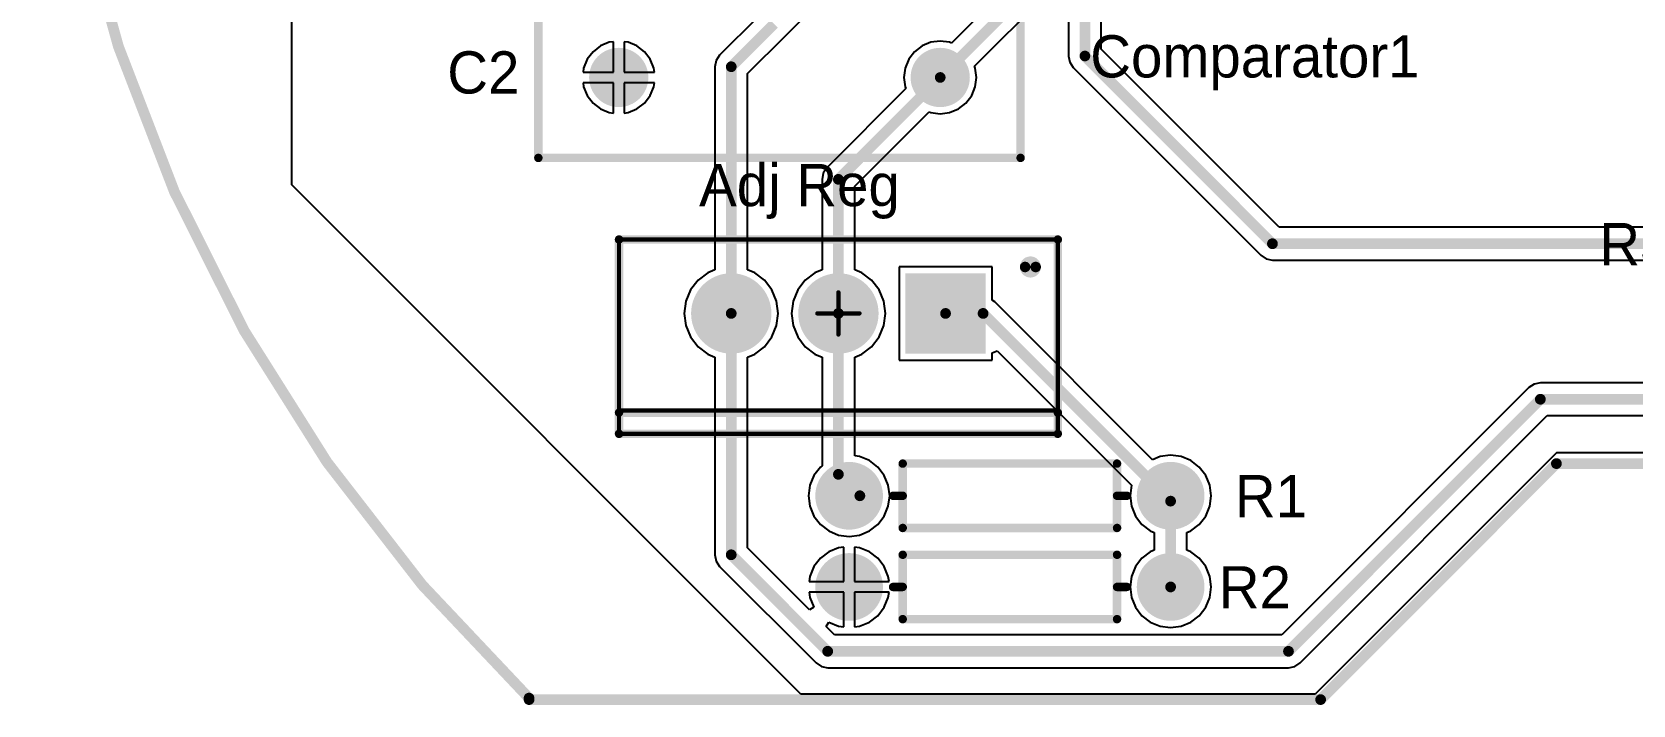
# Model space of a CAD drawing. Header units: millimetres. Extents: x 36 to 112.1, y 38.2 to 103.8.
# Drawn here: x 36.01 to 73.95, y 38.23 to 54.16 of the extents above; entities that cross this region are included whole.
import ezdxf

# ---------------------------------------------------------------- set-up
doc = ezdxf.new("R2010")
doc.units = ezdxf.units.MM
for name, color, linetype in [('BottomLayer', 5, 'Continuous'), ('BottomSolder', 6, 'Continuous'), ('Mechanical13', 56, 'Continuous'), ('Mechanical15', 56, 'Continuous'), ('MultiLayer', 9, 'Continuous'), ('PadHoleLayer', 156, 'Continuous'), ('TopLayer', 1, 'Continuous'), ('TopOverlay', 2, 'Continuous'), ('TopSolder', 216, 'Continuous')]:
    doc.layers.add(name, color=color, linetype=linetype)

# ---------------------------------------------------------------- blocks, each defined once
blk = doc.blocks.new('TO_220_1')
at = {"layer": 'BottomLayer', "const_width": 0.85}
for points in [[(-0.425, 0, 1), (0.425, 0, 1)], [(2.115, 0, 1), (2.965, 0, 1)]]:
    blk.add_lwpolyline(points, format="xyb", close=True, dxfattribs=at)
at = {"layer": 'BottomLayer'}
blk.add_solid([(-3.39, -0.85), (-1.69, -0.85), (-3.39, 0.85), (-1.69, 0.85)], dxfattribs=at)
at = {"layer": 'BottomSolder', "const_width": 0.952}
for points in [[(-0.476, 0, 1), (0.476, 0, 1)], [(2.064, 0, 1), (3.016, 0, 1)]]:
    blk.add_lwpolyline(points, format="xyb", close=True, dxfattribs=at)
at = {"layer": 'BottomSolder'}
blk.add_solid([(-3.492, -0.952), (-1.588, -0.952), (-3.492, 0.952), (-1.588, 0.952)], dxfattribs=at)
at = {"layer": 'Mechanical13', "const_width": 0.1}
for points in [[(-5.2, 2.85), (-5.2, -1.75)], [(5.2, 2.85), (-5.2, 2.85)], [(5.2, 2.85), (5.2, -1.75)], [(5.2, 2.3), (-5.2, 2.3)], [(5.2, -1.75), (-5.2, -1.75)]]:
    blk.add_lwpolyline(points, dxfattribs=at)
at = {"layer": 'Mechanical13', "const_width": 0.05}
for points in [[(-5.225, 2.85, 1), (-5.175, 2.85, 1)], [(-5.225, 2.85, 1), (-5.175, 2.85, 1)], [(5.175, 2.85, 1), (5.225, 2.85, 1)], [(5.175, 2.85, 1), (5.225, 2.85, 1)], [(-5.225, 2.3, 1), (-5.175, 2.3, 1)], [(5.175, 2.3, 1), (5.225, 2.3, 1)], [(-5.225, -1.75, 1), (-5.175, -1.75, 1)], [(-5.225, -1.75, 1), (-5.175, -1.75, 1)], [(5.175, -1.75, 1), (5.225, -1.75, 1)], [(5.175, -1.75, 1), (5.225, -1.75, 1)]]:
    blk.add_lwpolyline(points, format="xyb", close=True, dxfattribs=at)
at = {"layer": 'Mechanical15', "const_width": 0.1}
for points in [[(0, 0.5), (0, -0.5)], [(0.5, 0), (-0.5, 0)]]:
    blk.add_lwpolyline(points, dxfattribs=at)
at = {"layer": 'Mechanical15', "const_width": 0.05}
for points in [[(-0.025, 0.5, 1), (0.025, 0.5, 1)], [(-0.525, 0, 1), (-0.475, 0, 1)], [(0.475, 0, 1), (0.525, 0, 1)], [(-0.025, -0.5, 1), (0.025, -0.5, 1)]]:
    blk.add_lwpolyline(points, format="xyb", close=True, dxfattribs=at)
at = {"layer": 'MultiLayer', "const_width": 0.85}
for points in [[(-0.425, 0, 1), (0.425, 0, 1)], [(2.115, 0, 1), (2.965, 0, 1)]]:
    blk.add_lwpolyline(points, format="xyb", close=True, dxfattribs=at)
at = {"layer": 'MultiLayer'}
blk.add_solid([(-3.39, -0.85), (-1.69, -0.85), (-3.39, 0.85), (-1.69, 0.85)], dxfattribs=at)
at = {"layer": 'PadHoleLayer', "const_width": 0.55}
for points in [[(-2.815, 0, 1), (-2.265, 0, 1)], [(-0.275, 0, 1), (0.275, 0, 1)], [(2.265, 0, 1), (2.815, 0, 1)]]:
    blk.add_lwpolyline(points, format="xyb", close=True, dxfattribs=at)
at = {"layer": 'TopLayer', "const_width": 0.85}
for points in [[(-0.425, 0, 1), (0.425, 0, 1)], [(2.115, 0, 1), (2.965, 0, 1)]]:
    blk.add_lwpolyline(points, format="xyb", close=True, dxfattribs=at)
at = {"layer": 'TopLayer'}
blk.add_solid([(-3.39, -0.85), (-1.69, -0.85), (-3.39, 0.85), (-1.69, 0.85)], dxfattribs=at)
at = {"layer": 'TopOverlay', "const_width": 0.2}
for points in [[(-5.2, 2.85), (-5.2, -1.75)], [(5.2, 2.85), (-5.2, 2.85)], [(5.2, 2.85), (5.2, -1.75)], [(5.2, 2.35), (-5.2, 2.35)], [(5.2, -1.75), (-5.2, -1.75)]]:
    blk.add_lwpolyline(points, dxfattribs=at)
at = {"layer": 'TopOverlay'}
for points, const_width in [([(-5.25, 2.85, 1), (-5.15, 2.85, 1)], 0.1), ([(-5.25, 2.85, 1), (-5.15, 2.85, 1)], 0.1), ([(5.15, 2.85, 1), (5.25, 2.85, 1)], 0.1), ([(5.15, 2.85, 1), (5.25, 2.85, 1)], 0.1), ([(-5.25, 2.35, 1), (-5.15, 2.35, 1)], 0.1), ([(5.15, 2.35, 1), (5.25, 2.35, 1)], 0.1), ([(-4.425, -1.1, 1), (-4.675, -1.1, 1)], 0.25), ([(-4.738, -1.1, 1), (-4.613, -1.1, 1)], 0.125), ([(-4.487, -1.1, 1), (-4.363, -1.1, 1)], 0.125), ([(-5.25, -1.75, 1), (-5.15, -1.75, 1)], 0.1), ([(-5.25, -1.75, 1), (-5.15, -1.75, 1)], 0.1), ([(5.15, -1.75, 1), (5.25, -1.75, 1)], 0.1), ([(5.15, -1.75, 1), (5.25, -1.75, 1)], 0.1)]:
    blk.add_lwpolyline(points, format="xyb", close=True, dxfattribs=dict(at, const_width=const_width))
at = {"layer": 'TopSolder', "const_width": 0.952}
for points in [[(-0.476, 0, 1), (0.476, 0, 1)], [(2.064, 0, 1), (3.016, 0, 1)]]:
    blk.add_lwpolyline(points, format="xyb", close=True, dxfattribs=at)
at = {"layer": 'TopSolder'}
blk.add_solid([(-3.492, -0.952), (-1.588, -0.952), (-3.492, 0.952), (-1.588, 0.952)], dxfattribs=at)
blk = doc.blocks.new('AXIAL_0_3_11')
at = {"layer": 'BottomLayer', "const_width": 0.7}
for points in [[(-4.16, 0, 1), (-3.46, 0, 1)], [(3.46, 0, 1), (4.16, 0, 1)]]:
    blk.add_lwpolyline(points, format="xyb", close=True, dxfattribs=at)
at = {"layer": 'BottomSolder', "const_width": 0.802}
for points in [[(-4.211, 0, 1), (-3.409, 0, 1)], [(3.409, 0, 1), (4.211, 0, 1)]]:
    blk.add_lwpolyline(points, format="xyb", close=True, dxfattribs=at)
at = {"layer": 'MultiLayer', "const_width": 0.7}
for points in [[(-4.16, 0, 1), (-3.46, 0, 1)], [(3.46, 0, 1), (4.16, 0, 1)]]:
    blk.add_lwpolyline(points, format="xyb", close=True, dxfattribs=at)
at = {"layer": 'PadHoleLayer', "const_width": 0.425}
for points in [[(-4.022, 0, 1), (-3.598, 0, 1)], [(3.598, 0, 1), (4.022, 0, 1)]]:
    blk.add_lwpolyline(points, format="xyb", close=True, dxfattribs=at)
at = {"layer": 'TopLayer', "const_width": 0.7}
for points in [[(-4.16, 0, 1), (-3.46, 0, 1)], [(3.46, 0, 1), (4.16, 0, 1)]]:
    blk.add_lwpolyline(points, format="xyb", close=True, dxfattribs=at)
at = {"layer": 'TopOverlay', "const_width": 0.2}
for points in [[(-2.54, -0.762), (-2.54, 0.762)], [(-2.54, 0.762), (2.54, 0.762)], [(2.54, 0), (2.54, 0.762)], [(-2.769, 0), (-2.54, 0)], [(2.54, 0), (2.769, 0)], [(2.54, -0.762), (2.54, 0)], [(-2.54, -0.762), (2.54, -0.762)]]:
    blk.add_lwpolyline(points, dxfattribs=at)
at = {"layer": 'TopOverlay', "const_width": 0.1}
for points in [[(-2.59, 0.762, 1), (-2.49, 0.762, 1)], [(-2.59, 0.762, 1), (-2.49, 0.762, 1)], [(2.49, 0.762, 1), (2.59, 0.762, 1)], [(2.49, 0.762, 1), (2.59, 0.762, 1)], [(-2.819, 0, 1), (-2.719, 0, 1)], [(-2.59, 0, 1), (-2.49, 0, 1)], [(2.49, 0, 1), (2.59, 0, 1)], [(2.49, 0, 1), (2.59, 0, 1)], [(2.49, 0, 1), (2.59, 0, 1)], [(2.719, 0, 1), (2.819, 0, 1)], [(-2.59, -0.762, 1), (-2.49, -0.762, 1)], [(-2.59, -0.762, 1), (-2.49, -0.762, 1)], [(2.49, -0.762, 1), (2.59, -0.762, 1)], [(2.49, -0.762, 1), (2.59, -0.762, 1)]]:
    blk.add_lwpolyline(points, format="xyb", close=True, dxfattribs=at)
at = {"layer": 'TopSolder', "const_width": 0.802}
for points in [[(-4.211, 0, 1), (-3.409, 0, 1)], [(3.409, 0, 1), (4.211, 0, 1)]]:
    blk.add_lwpolyline(points, format="xyb", close=True, dxfattribs=at)
blk = doc.blocks.new('AXIAL_0_3_12')
at = {"layer": 'BottomLayer', "const_width": 0.7}
for points in [[(-4.16, 0, 1), (-3.46, 0, 1)], [(3.46, 0, 1), (4.16, 0, 1)]]:
    blk.add_lwpolyline(points, format="xyb", close=True, dxfattribs=at)
at = {"layer": 'BottomSolder', "const_width": 0.802}
for points in [[(-4.211, 0, 1), (-3.409, 0, 1)], [(3.409, 0, 1), (4.211, 0, 1)]]:
    blk.add_lwpolyline(points, format="xyb", close=True, dxfattribs=at)
at = {"layer": 'MultiLayer', "const_width": 0.7}
for points in [[(-4.16, 0, 1), (-3.46, 0, 1)], [(3.46, 0, 1), (4.16, 0, 1)]]:
    blk.add_lwpolyline(points, format="xyb", close=True, dxfattribs=at)
at = {"layer": 'PadHoleLayer', "const_width": 0.425}
for points in [[(-4.022, 0, 1), (-3.598, 0, 1)], [(3.598, 0, 1), (4.022, 0, 1)]]:
    blk.add_lwpolyline(points, format="xyb", close=True, dxfattribs=at)
at = {"layer": 'TopLayer', "const_width": 0.7}
for points in [[(-4.16, 0, 1), (-3.46, 0, 1)], [(3.46, 0, 1), (4.16, 0, 1)]]:
    blk.add_lwpolyline(points, format="xyb", close=True, dxfattribs=at)
at = {"layer": 'TopOverlay', "const_width": 0.2}
for points in [[(-2.54, 0.762), (-2.54, -0.762)], [(2.54, 0.762), (-2.54, 0.762)], [(2.54, 0.762), (2.54, 0)], [(-2.54, 0), (-2.769, 0)], [(2.769, 0), (2.54, 0)], [(2.54, 0), (2.54, -0.762)], [(2.54, -0.762), (-2.54, -0.762)]]:
    blk.add_lwpolyline(points, dxfattribs=at)
at = {"layer": 'TopOverlay', "const_width": 0.1}
for points in [[(-2.59, 0.762, 1), (-2.49, 0.762, 1)], [(-2.59, 0.762, 1), (-2.49, 0.762, 1)], [(2.49, 0.762, 1), (2.59, 0.762, 1)], [(2.49, 0.762, 1), (2.59, 0.762, 1)], [(-2.819, 0, 1), (-2.719, 0, 1)], [(-2.59, 0, 1), (-2.49, 0, 1)], [(2.49, 0, 1), (2.59, 0, 1)], [(2.49, 0, 1), (2.59, 0, 1)], [(2.49, 0, 1), (2.59, 0, 1)], [(2.719, 0, 1), (2.819, 0, 1)], [(-2.59, -0.762, 1), (-2.49, -0.762, 1)], [(-2.59, -0.762, 1), (-2.49, -0.762, 1)], [(2.49, -0.762, 1), (2.59, -0.762, 1)], [(2.49, -0.762, 1), (2.59, -0.762, 1)]]:
    blk.add_lwpolyline(points, format="xyb", close=True, dxfattribs=at)
at = {"layer": 'TopSolder', "const_width": 0.802}
for points in [[(-4.211, 0, 1), (-3.409, 0, 1)], [(3.409, 0, 1), (4.211, 0, 1)]]:
    blk.add_lwpolyline(points, format="xyb", close=True, dxfattribs=at)
blk = doc.blocks.new('RAD_0_3_14')
at = {"layer": 'BottomLayer', "const_width": 0.6}
for points in [[(-4.11, 0, 1), (-3.51, 0, 1)], [(3.51, 0, 1), (4.11, 0, 1)]]:
    blk.add_lwpolyline(points, format="xyb", close=True, dxfattribs=at)
at = {"layer": 'BottomSolder', "const_width": 0.702}
for points in [[(-4.161, 0, 1), (-3.459, 0, 1)], [(3.459, 0, 1), (4.161, 0, 1)]]:
    blk.add_lwpolyline(points, format="xyb", close=True, dxfattribs=at)
at = {"layer": 'MultiLayer', "const_width": 0.6}
for points in [[(-4.11, 0, 1), (-3.51, 0, 1)], [(3.51, 0, 1), (4.11, 0, 1)]]:
    blk.add_lwpolyline(points, format="xyb", close=True, dxfattribs=at)
at = {"layer": 'PadHoleLayer', "const_width": 0.35}
for points in [[(-3.985, 0, 1), (-3.635, 0, 1)], [(3.635, 0, 1), (3.985, 0, 1)]]:
    blk.add_lwpolyline(points, format="xyb", close=True, dxfattribs=at)
at = {"layer": 'TopLayer', "const_width": 0.6}
for points in [[(-4.11, 0, 1), (-3.51, 0, 1)], [(3.51, 0, 1), (4.11, 0, 1)]]:
    blk.add_lwpolyline(points, format="xyb", close=True, dxfattribs=at)
at = {"layer": 'TopOverlay', "const_width": 0.2}
for points in [[(5.715, 1.905), (-5.715, 1.905)], [(-5.715, 1.905), (-5.715, -1.905)], [(5.715, 1.905), (5.715, -1.905)], [(5.715, -1.905), (-5.715, -1.905)]]:
    blk.add_lwpolyline(points, dxfattribs=at)
at = {"layer": 'TopOverlay', "const_width": 0.1}
for points in [[(-5.765, 1.905, 1), (-5.665, 1.905, 1)], [(-5.765, 1.905, 1), (-5.665, 1.905, 1)], [(5.665, 1.905, 1), (5.765, 1.905, 1)], [(5.665, 1.905, 1), (5.765, 1.905, 1)], [(-5.765, -1.905, 1), (-5.665, -1.905, 1)], [(-5.765, -1.905, 1), (-5.665, -1.905, 1)], [(5.665, -1.905, 1), (5.765, -1.905, 1)], [(5.665, -1.905, 1), (5.765, -1.905, 1)]]:
    blk.add_lwpolyline(points, format="xyb", close=True, dxfattribs=at)
at = {"layer": 'TopSolder', "const_width": 0.702}
for points in [[(-4.161, 0, 1), (-3.459, 0, 1)], [(3.459, 0, 1), (4.161, 0, 1)]]:
    blk.add_lwpolyline(points, format="xyb", close=True, dxfattribs=at)

msp = doc.modelspace()

# ---------------------------------------------------------------- linework, layer by layer
at = {"layer": 'TopLayer'}
for p, q in [((60.572, 60.435), (60.572, 53.594)), ((42.164, 50.546), (42.164, 60.198)), ((53.869, 54.081), (58.687, 58.9)), ((61.348, 53.755), (61.348, 56.289)), ((59.429, 55.533), (57.796, 53.901)), ((58.346, 53.351), (60.092, 55.097)), ((53.206, 54.517), (52.303, 53.615)), ((49.688, 53.918), (49.48, 53.832)), ((49.784, 53.931), (49.688, 53.918)), ((49.784, 53.213), (49.784, 53.931)), ((50.134, 53.918), (50.038, 53.931)), ((50.038, 53.931), (50.038, 53.213)), ((50.342, 53.832), (50.134, 53.918)), ((52.966, 53.179), (53.869, 54.081)), ((57.308, 53.918), (57.1, 53.832)), ((57.531, 53.947), (57.308, 53.918)), ((57.754, 53.918), (57.531, 53.947)), ((57.796, 53.901), (57.754, 53.918)), ((49.165, 53.517), (49.079, 53.309)), ((49.302, 53.695), (49.165, 53.517)), ((49.48, 53.832), (49.302, 53.695)), ((50.52, 53.695), (50.342, 53.832)), ((50.657, 53.517), (50.52, 53.695)), ((50.743, 53.309), (50.657, 53.517)), ((52.303, 53.615), (52.219, 53.489)), ((56.785, 53.517), (56.699, 53.309)), ((56.922, 53.695), (56.785, 53.517)), ((57.1, 53.832), (56.922, 53.695)), ((60.572, 53.594), (60.601, 53.445)), ((65.566, 49.537), (61.348, 53.755)), ((49.079, 53.309), (49.066, 53.213)), ((49.066, 53.213), (49.784, 53.213)), ((50.038, 53.213), (50.756, 53.213)), ((50.756, 53.213), (50.743, 53.309)), ((52.219, 53.489), (52.19, 53.34)), ((52.19, 53.34), (52.19, 48.532)), ((52.966, 48.532), (52.966, 53.179)), ((56.699, 53.309), (56.67, 53.086)), ((58.363, 53.309), (58.346, 53.351)), ((58.392, 53.086), (58.363, 53.309)), ((60.601, 53.445), (60.685, 53.319)), ((60.685, 53.319), (65.13, 48.874)), ((49.784, 52.959), (49.066, 52.959)), ((49.066, 52.959), (49.079, 52.863)), ((49.079, 52.863), (49.165, 52.655)), ((49.784, 52.241), (49.784, 52.959)), ((50.756, 52.959), (50.038, 52.959)), ((50.038, 52.959), (50.038, 52.241)), ((50.657, 52.655), (50.743, 52.863)), ((50.743, 52.863), (50.756, 52.959)), ((56.716, 52.821), (54.843, 50.948)), ((56.67, 53.086), (56.699, 52.863)), ((56.699, 52.863), (56.716, 52.821)), ((58.277, 52.655), (58.363, 52.863)), ((58.363, 52.863), (58.392, 53.086)), ((49.165, 52.655), (49.302, 52.477)), ((49.302, 52.477), (49.48, 52.34)), ((50.342, 52.34), (50.52, 52.477)), ((50.52, 52.477), (50.657, 52.655)), ((57.962, 52.34), (58.14, 52.477)), ((58.14, 52.477), (58.277, 52.655)), ((49.48, 52.34), (49.688, 52.254)), ((49.688, 52.254), (49.784, 52.241)), ((50.038, 52.241), (50.134, 52.254)), ((50.134, 52.254), (50.342, 52.34)), ((55.506, 50.512), (57.266, 52.271)), ((57.266, 52.271), (57.308, 52.254)), ((57.308, 52.254), (57.531, 52.225)), ((57.531, 52.225), (57.754, 52.254)), ((57.754, 52.254), (57.962, 52.34)), ((54.843, 50.948), (54.759, 50.822)), ((54.229, 38.481), (42.164, 50.546)), ((54.759, 50.822), (54.73, 50.673)), ((54.73, 50.673), (54.73, 48.532)), ((55.506, 48.532), (55.506, 50.512)), ((75.201, 49.537), (65.566, 49.537)), ((58.762, 48.602), (56.554, 48.602)), ((56.554, 48.602), (56.554, 46.394)), ((58.762, 47.813), (58.762, 48.602)), ((65.13, 48.874), (65.256, 48.79)), ((65.256, 48.79), (65.405, 48.761)), ((65.405, 48.761), (75.201, 48.761)), ((51.791, 48.285), (51.614, 48.055)), ((52.021, 48.462), (51.791, 48.285)), ((52.19, 48.532), (52.021, 48.462)), ((53.135, 48.462), (52.966, 48.532)), ((53.365, 48.285), (53.135, 48.462)), ((53.542, 48.055), (53.365, 48.285)), ((54.331, 48.285), (54.154, 48.055)), ((54.561, 48.462), (54.331, 48.285)), ((54.73, 48.532), (54.561, 48.462)), ((55.675, 48.462), (55.506, 48.532)), ((55.905, 48.285), (55.675, 48.462)), ((56.082, 48.055), (55.905, 48.285)), ((51.614, 48.055), (51.502, 47.786)), ((53.654, 47.786), (53.542, 48.055)), ((54.154, 48.055), (54.042, 47.786)), ((56.194, 47.786), (56.082, 48.055)), ((58.822, 47.773), (58.762, 47.813)), ((51.502, 47.786), (51.464, 47.498)), ((51.464, 47.498), (51.502, 47.21)), ((53.692, 47.498), (53.654, 47.786)), ((53.654, 47.21), (53.692, 47.498)), ((54.042, 47.786), (54.004, 47.498)), ((54.004, 47.498), (54.042, 47.21)), ((56.232, 47.498), (56.194, 47.786)), ((56.194, 47.21), (56.232, 47.498)), ((62.561, 44.034), (58.822, 47.773)), ((51.502, 47.21), (51.614, 46.941)), ((53.542, 46.941), (53.654, 47.21)), ((54.042, 47.21), (54.154, 46.941)), ((56.082, 46.941), (56.194, 47.21)), ((51.614, 46.941), (51.791, 46.711)), ((51.791, 46.711), (52.021, 46.534)), ((53.135, 46.534), (53.365, 46.711)), ((53.365, 46.711), (53.542, 46.941)), ((54.154, 46.941), (54.331, 46.711)), ((54.331, 46.711), (54.561, 46.534)), ((55.675, 46.534), (55.905, 46.711)), ((55.905, 46.711), (56.082, 46.941)), ((52.021, 46.534), (52.19, 46.464)), ((52.19, 46.464), (52.19, 41.783)), ((52.966, 46.464), (53.135, 46.534)), ((52.966, 41.944), (52.966, 46.464)), ((54.561, 46.534), (54.73, 46.464)), ((54.73, 46.464), (54.73, 43.89)), ((55.506, 46.464), (55.675, 46.534)), ((55.506, 44.125), (55.506, 46.464)), ((56.554, 46.394), (58.762, 46.394)), ((58.762, 46.568), (58.879, 46.616)), ((58.762, 46.394), (58.762, 46.568)), ((58.879, 46.616), (62.064, 43.432)), ((71.48, 45.741), (65.625, 39.885)), ((71.606, 45.825), (71.48, 45.741)), ((71.755, 45.854), (71.606, 45.825)), ((82.939, 45.854), (71.755, 45.854)), ((66.061, 39.222), (71.916, 45.078)), ((71.916, 45.078), (90.297, 45.078)), ((55.621, 44.109), (55.506, 44.125)), ((55.853, 44.013), (55.621, 44.109)), ((62.743, 44.109), (62.561, 44.034)), ((62.992, 44.142), (62.743, 44.109)), ((63.241, 44.109), (62.992, 44.142)), ((63.473, 44.013), (63.241, 44.109)), ((72.136, 44.196), (66.421, 38.481)), ((94.996, 44.196), (72.136, 44.196)), ((54.539, 43.661), (54.443, 43.429)), ((54.692, 43.86), (54.539, 43.661)), ((54.73, 43.89), (54.692, 43.86)), ((56.052, 43.86), (55.853, 44.013)), ((56.205, 43.661), (56.052, 43.86)), ((56.301, 43.429), (56.205, 43.661)), ((63.672, 43.86), (63.473, 44.013)), ((63.825, 43.661), (63.672, 43.86)), ((63.921, 43.429), (63.825, 43.661)), ((54.443, 43.429), (54.41, 43.18)), ((56.334, 43.18), (56.301, 43.429)), ((62.063, 43.429), (62.03, 43.18)), ((62.064, 43.432), (62.063, 43.429)), ((63.954, 43.18), (63.921, 43.429)), ((54.41, 43.18), (54.443, 42.931)), ((54.443, 42.931), (54.539, 42.699)), ((56.205, 42.699), (56.301, 42.931)), ((56.301, 42.931), (56.334, 43.18)), ((62.03, 43.18), (62.063, 42.931)), ((62.063, 42.931), (62.159, 42.699)), ((63.825, 42.699), (63.921, 42.931)), ((63.921, 42.931), (63.954, 43.18)), ((54.539, 42.699), (54.692, 42.5)), ((54.692, 42.5), (54.891, 42.347)), ((55.853, 42.347), (56.052, 42.5)), ((56.052, 42.5), (56.205, 42.699)), ((62.159, 42.699), (62.312, 42.5)), ((62.312, 42.5), (62.511, 42.347)), ((63.473, 42.347), (63.672, 42.5)), ((63.672, 42.5), (63.825, 42.699)), ((54.891, 42.347), (55.123, 42.251)), ((55.123, 42.251), (55.372, 42.218)), ((55.372, 42.218), (55.621, 42.251)), ((55.621, 42.251), (55.853, 42.347)), ((62.511, 42.347), (62.604, 42.308)), ((62.604, 42.308), (62.604, 41.893)), ((63.38, 42.308), (63.473, 42.347)), ((63.38, 41.893), (63.38, 42.308)), ((52.19, 41.783), (52.219, 41.634)), ((54.434, 40.476), (52.966, 41.944)), ((54.891, 41.854), (54.692, 41.701)), ((55.123, 41.95), (54.891, 41.854)), ((55.245, 41.967), (55.123, 41.95)), ((55.245, 41.148), (55.245, 41.967)), ((55.621, 41.95), (55.499, 41.967)), ((55.499, 41.967), (55.499, 41.148)), ((55.853, 41.854), (55.621, 41.95)), ((56.052, 41.701), (55.853, 41.854)), ((62.511, 41.854), (62.312, 41.701)), ((62.604, 41.893), (62.511, 41.854)), ((63.473, 41.854), (63.38, 41.893)), ((63.672, 41.701), (63.473, 41.854)), ((52.219, 41.634), (52.303, 41.508)), ((52.303, 41.508), (54.589, 39.222)), ((54.539, 41.502), (54.443, 41.27)), ((54.692, 41.701), (54.539, 41.502)), ((56.205, 41.502), (56.052, 41.701)), ((56.301, 41.27), (56.205, 41.502)), ((62.159, 41.502), (62.063, 41.27)), ((62.312, 41.701), (62.159, 41.502)), ((63.825, 41.502), (63.672, 41.701)), ((63.921, 41.27), (63.825, 41.502)), ((54.443, 41.27), (54.426, 41.148)), ((54.426, 41.148), (55.245, 41.148)), ((55.499, 41.148), (56.318, 41.148)), ((56.318, 41.148), (56.301, 41.27)), ((62.063, 41.27), (62.03, 41.021)), ((62.03, 41.021), (62.063, 40.772)), ((63.954, 41.021), (63.921, 41.27)), ((63.921, 40.772), (63.954, 41.021)), ((55.245, 40.894), (54.426, 40.894)), ((54.426, 40.894), (54.443, 40.772)), ((54.443, 40.772), (54.539, 40.54)), ((55.245, 40.075), (55.245, 40.894)), ((56.318, 40.894), (55.499, 40.894)), ((55.499, 40.894), (55.499, 40.075)), ((56.205, 40.54), (56.301, 40.772)), ((56.301, 40.772), (56.318, 40.894)), ((62.063, 40.772), (62.159, 40.54)), ((63.825, 40.54), (63.921, 40.772)), ((54.539, 40.54), (54.434, 40.476)), ((55.853, 40.188), (56.052, 40.341)), ((56.052, 40.341), (56.205, 40.54)), ((62.159, 40.54), (62.312, 40.341)), ((62.312, 40.341), (62.511, 40.188)), ((63.473, 40.188), (63.672, 40.341)), ((63.672, 40.341), (63.825, 40.54)), ((54.827, 40.083), (54.891, 40.188)), ((55.025, 39.885), (54.827, 40.083)), ((54.891, 40.188), (55.123, 40.092)), ((65.625, 39.885), (55.025, 39.885)), ((55.123, 40.092), (55.245, 40.075)), ((55.499, 40.075), (55.621, 40.092)), ((55.621, 40.092), (55.853, 40.188)), ((62.511, 40.188), (62.743, 40.092)), ((62.743, 40.092), (62.992, 40.059)), ((62.992, 40.059), (63.241, 40.092)), ((63.241, 40.092), (63.473, 40.188)), ((54.589, 39.222), (54.715, 39.138)), ((54.715, 39.138), (54.864, 39.109)), ((54.864, 39.109), (65.786, 39.109)), ((65.786, 39.109), (65.935, 39.138)), ((65.935, 39.138), (66.061, 39.222)), ((66.421, 38.481), (54.229, 38.481))]:
    msp.add_line(p, q, dxfattribs=at)
at = {"layer": 'TopLayer', "const_width": 0.254}
for points in [[(60.96, 53.594), (60.96, 60.435)], [(57.531, 53.086), (59.817, 55.372)], [(52.578, 53.34), (53.594, 54.356)], [(60.96, 53.594), (65.405, 49.149)], [(52.578, 47.498), (52.578, 53.34)], [(55.118, 50.673), (57.531, 53.086)], [(55.118, 47.498), (55.118, 50.673)], [(65.405, 49.149), (75.946, 49.149)], [(52.578, 41.783), (52.578, 47.498)], [(55.118, 43.688), (55.118, 47.498)], [(57.658, 47.498), (58.547, 47.498)], [(58.547, 47.498), (62.992, 43.053)], [(65.786, 39.497), (71.755, 45.466)], [(71.755, 45.466), (90.297, 45.466)], [(55.118, 43.688), (55.626, 43.18)], [(62.992, 41.021), (62.992, 43.053)], [(52.578, 41.783), (54.864, 39.497)], [(54.864, 39.497), (65.786, 39.497)]]:
    msp.add_lwpolyline(points, dxfattribs=at)
at = {"layer": 'TopLayer', "const_width": 0.127}
for points in [[(60.897, 53.594, 1), (61.023, 53.594, 1)], [(60.897, 53.594, 1), (61.023, 53.594, 1)], [(52.514, 53.34, 1), (52.641, 53.34, 1)], [(52.514, 53.34, 1), (52.641, 53.34, 1)], [(57.468, 53.086, 1), (57.594, 53.086, 1)], [(57.468, 53.086, 1), (57.594, 53.086, 1)], [(55.054, 50.673, 1), (55.181, 50.673, 1)], [(55.054, 50.673, 1), (55.181, 50.673, 1)], [(65.341, 49.149, 1), (65.469, 49.149, 1)], [(65.341, 49.149, 1), (65.469, 49.149, 1)], [(52.514, 47.498, 1), (52.641, 47.498, 1)], [(52.514, 47.498, 1), (52.641, 47.498, 1)], [(55.054, 47.498, 1), (55.181, 47.498, 1)], [(55.054, 47.498, 1), (55.181, 47.498, 1)], [(57.594, 47.498, 1), (57.721, 47.498, 1)], [(58.483, 47.498, 1), (58.611, 47.498, 1)], [(58.483, 47.498, 1), (58.611, 47.498, 1)], [(71.691, 45.466, 1), (71.819, 45.466, 1)], [(71.691, 45.466, 1), (71.819, 45.466, 1)], [(55.054, 43.688, 1), (55.181, 43.688, 1)], [(55.054, 43.688, 1), (55.181, 43.688, 1)], [(55.562, 43.18, 1), (55.69, 43.18, 1)], [(62.928, 43.053, 1), (63.055, 43.053, 1)], [(62.928, 43.053, 1), (63.055, 43.053, 1)], [(52.514, 41.783, 1), (52.641, 41.783, 1)], [(52.514, 41.783, 1), (52.641, 41.783, 1)], [(62.928, 41.021, 1), (63.055, 41.021, 1)], [(54.8, 39.497, 1), (54.928, 39.497, 1)], [(54.8, 39.497, 1), (54.928, 39.497, 1)], [(65.722, 39.497, 1), (65.849, 39.497, 1)], [(65.722, 39.497, 1), (65.849, 39.497, 1)]]:
    msp.add_lwpolyline(points, format="xyb", close=True, dxfattribs=at)
at = {"layer": 'TopOverlay', "const_width": 0.254}
msp.add_lwpolyline([(47.786, 38.389, -1.631383), (111.581, 60.586)], format="xyb", dxfattribs=at)
for points in [[(66.548, 38.354), (72.136, 43.942)], [(72.136, 43.942), (94.996, 43.942)], [(47.786, 38.354), (66.548, 38.354)]]:
    msp.add_lwpolyline(points, dxfattribs=at)
at = {"layer": 'TopOverlay', "const_width": 0.127}
for points in [[(72.072, 43.942, 1), (72.199, 43.942, 1)], [(72.072, 43.942, 1), (72.199, 43.942, 1)], [(47.722, 38.389, 1), (47.849, 38.389, 1)], [(47.722, 38.354, 1), (47.849, 38.354, 1)], [(66.484, 38.354, 1), (66.611, 38.354, 1)], [(66.484, 38.354, 1), (66.611, 38.354, 1)]]:
    msp.add_lwpolyline(points, format="xyb", close=True, dxfattribs=at)

# ---------------------------------------------------------------- block references
for name, p, rotation in [('RAD_0_3_14', (53.721, 53.086), 180), ('TO_220_1', (55.118, 47.498), 180), ('AXIAL_0_3_12', (59.182, 43.18), 180), ('AXIAL_0_3_11', (59.182, 41.021), 360)]:
    msp.add_blockref(name, p, dxfattribs=dict(rotation=rotation))

# ---------------------------------------------------------------- texts
at = {"layer": 'TopOverlay'}
for s, p in [('Comparator1', (61.087, 53.086)), ('C2', (45.847, 52.705)), ('Adj Reg', (51.816, 50.038)), ('R3', (73.152, 48.641)), ('R1', (64.516, 42.672)), ('R2', (64.135, 40.513))]:
    msp.add_text(s, height=1, dxfattribs=at).set_placement(p)

doc.saveas('drawing.dxf')
